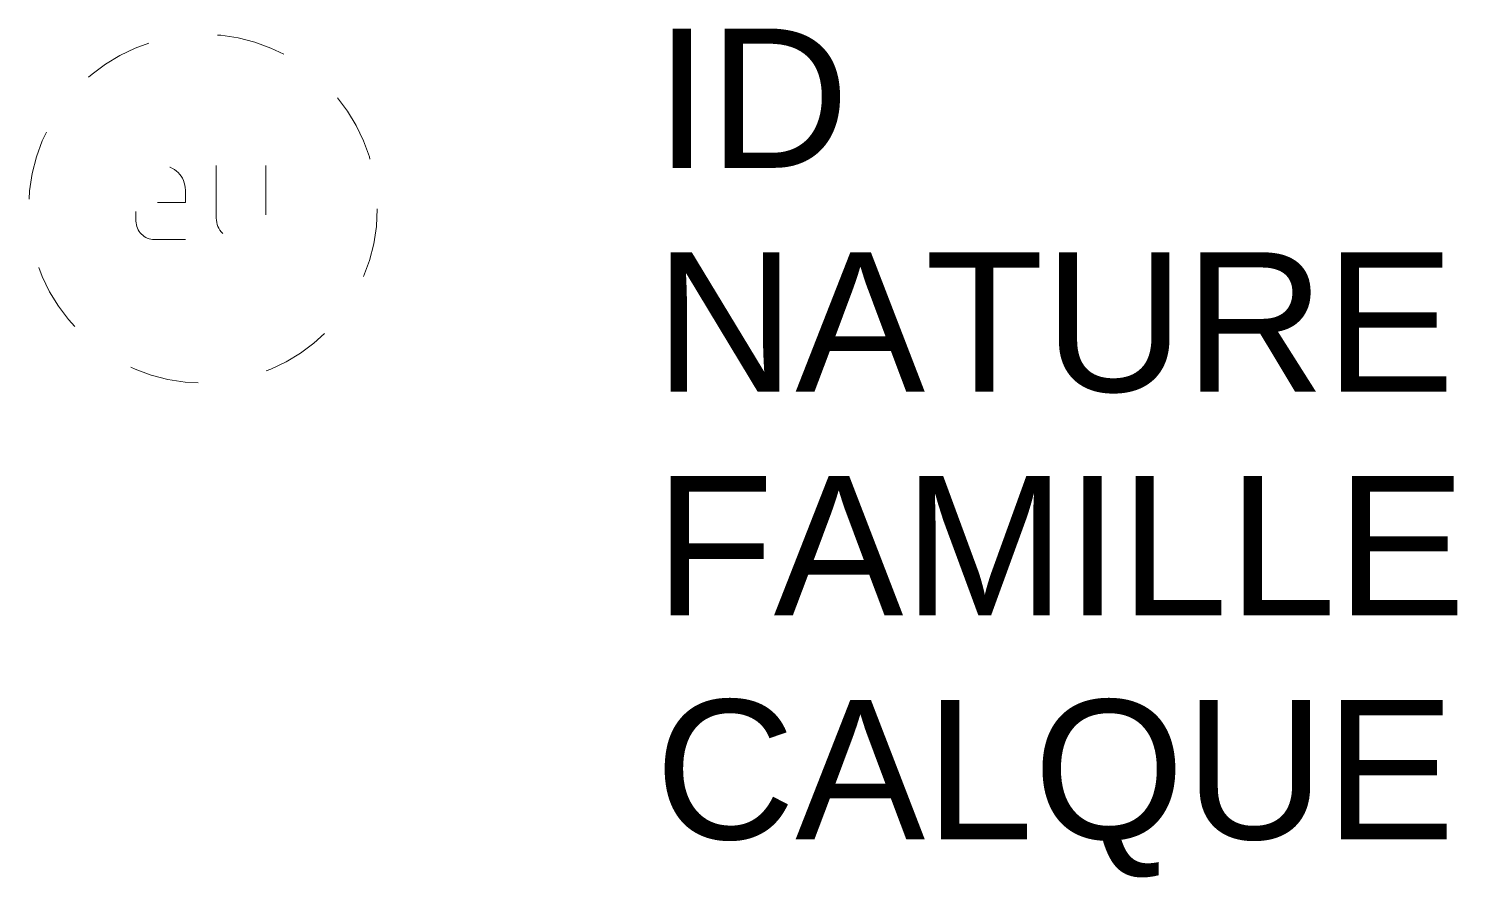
# Model space of a CAD drawing. Header units: metres. Extents: x -0.25 to 1.8, y -0.96 to 0.26.
import ezdxf

# ---------------------------------------------------------------- set-up
doc = ezdxf.new("R2010")
doc.units = ezdxf.units.M
doc.linetypes.add('Socle_Continu', pattern=[2.5, 2.5, 0])
doc.linetypes.add('Socle_Discontinu', pattern=[0.075, 0.05, -0.025])
doc.layers.add('EAUUS_SCT', color=7, linetype='Socle_Continu', lineweight=13, true_color=0x7f3f00)
doc.styles.get("Standard").update_dxf_attribs({"font": 'arial.ttf'})

msp = doc.modelspace()

# ---------------------------------------------------------------- linework, layer by layer
at = {"layer": 'EAUUS_SCT', "linetype": 'Socle_Discontinu', "flags": 128}
for points in [[(-0.0252, -0.0445), (-0.0695, -0.0445, -0.405328), (-0.0962, -0.0178), (-0.0962, 0.0267, -0.999132), (-0.0252, 0.0267), (-0.0252, 0.0088), (-0.0873, 0.0088)], [(0.0191, 0.0621), (0.0191, -0.0134, 0.410802), (0.0502, -0.0445), (0.0901, -0.0445), (0.0901, 0.0621)]]:
    msp.add_lwpolyline(points, format="xyb", dxfattribs=at)
at = {"layer": 'EAUUS_SCT', "linetype": 'Socle_Discontinu'}
msp.add_circle((0, 0), 0.2503, dxfattribs=at)

# ---------------------------------------------------------------- texts
at = {"layer": 'EAUUS_SCT', "linetype": 'Socle_Discontinu', "flags": 9}
for tag, p, s in [('ID', (0.6488, 0.0586), 'CP_0201'), ('NATURE', (0.6488, -0.2627), 'Citerneau circulaire'), ('FAMILLE', (0.6488, -0.584), 'Eau usée'), ('CALQUE', (0.6488, -0.9053), 'EAUUS_SCT')]:
    msp.add_attdef(tag, p, s, height=0.2, dxfattribs=at)

doc.saveas('drawing.dxf')
